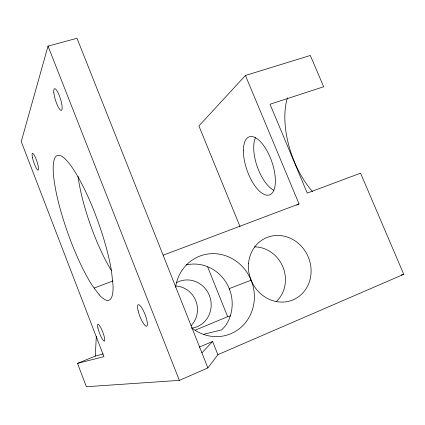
<?xml version="1.0" encoding="UTF-8"?>
<svg xmlns="http://www.w3.org/2000/svg" width="425" height="425" viewBox="0 0 425 425"><rect width="100%" height="100%" fill="white"/><g stroke="black" fill="none" stroke-linecap="round" stroke-linejoin="round"><path stroke-width="0.64" d="M240.029 226.615L198.911 125.938L245.443 75.475L310.314 55.457L323.68 86.764L270.018 104.237L307.243 193.099L360.57 173.172L403.75 274.311L217.887 354.673L207.878 367.922L179.339 380.38L86.376 386.713L77.499 363.391L95.296 356.097L96.3 336.457M207.878 367.922L76.999 38.287L48.036 46.112L21.25 141.583L103.923 356.639L77.499 363.391M201.902 352.862L212.617 341.472L217.887 354.673M296.767 205.174L299.046 203.92L245.443 75.475M199.267 347.145L212.617 341.472M195.325 330.14L227.651 316.662L230.823 315.754M251.117 280.208L229.234 288.618A31.376 28.942 66.8 0 0 229.728 289.786M94.159 288.065L113.077 280.867M163.242 255.175L299.046 203.92M95.296 356.097L103.142 353.94M401.189 274.996L403.75 274.311M203.904 334.215L221.669 329.89L225.038 326.342A38.723 36.725 70.7 0 0 225.925 282.158A38.723 36.725 70.7 0 0 186.309 264.897M207.655 266.942L227.651 316.662M48.036 46.112L179.339 380.38M175.785 286.041A23.093 22.095 72.5 0 1 195.914 301.043A23.093 22.095 72.5 0 1 190.926 325.773M175.557 287.353A41.804 39.307 69.2 0 1 226.706 256.116A41.804 39.307 69.2 0 1 250.182 315.244A41.804 39.307 69.2 0 1 191.617 327.803M254.453 246.867A31.376 28.942 66.8 0 1 283.061 267.309A31.376 28.942 66.8 0 1 276.229 301.649M176.333 282.747A24.379 23.2 71.1 0 1 209.828 296.708A24.379 23.2 71.1 0 1 191.803 328.206M312.757 191.813A65.88 33.134 71 0 1 287.481 97.782M273.891 190.326A30.611 13.446 70.8 0 1 257.242 166.648A30.611 13.446 70.8 0 1 255.483 137.684M111.504 270.799A76.027 18.259 70.4 0 1 78.009 176.333M99.195 294.791L92.459 285.791A76.845 16.145 70.4 0 1 54.692 184.301A76.845 16.145 70.4 0 1 73.621 169.671A76.845 16.145 70.4 0 1 111.504 271.07L113.045 285.398A76.845 16.145 70.4 0 1 99.195 294.791M248.529 263.596A33.809 30.839 66 0 0 293.006 299.869A33.809 30.839 66 0 0 297.744 242.834A33.809 30.839 66 0 0 248.529 263.596M243.398 150.763A30.759 13.117 70.8 0 0 267.378 195.218A30.759 13.117 70.8 0 0 267.426 151.587A30.759 13.117 70.8 0 0 243.398 150.763M97.925 327.978A9.063 1.7 69 0 0 104.173 341.169A9.063 1.7 69 0 0 101.432 328.971A9.063 1.7 69 0 0 97.925 327.978M32.465 157.585A8.888 1.626 71.3 0 0 38.064 170.133A8.888 1.626 71.3 0 0 35.36 157.383A8.888 1.626 71.3 0 0 32.465 157.585M53.821 92.533A11.348 2.577 72.5 0 0 60.679 110.208A11.348 2.577 72.5 0 0 59.399 95.843A11.348 2.577 72.5 0 0 53.821 92.533M138.13 310.856A11.533 2.757 68.7 0 0 146.636 326.188A11.533 2.757 68.7 0 0 142.63 309.257A11.533 2.757 68.7 0 0 138.13 310.856"/></g></svg>
